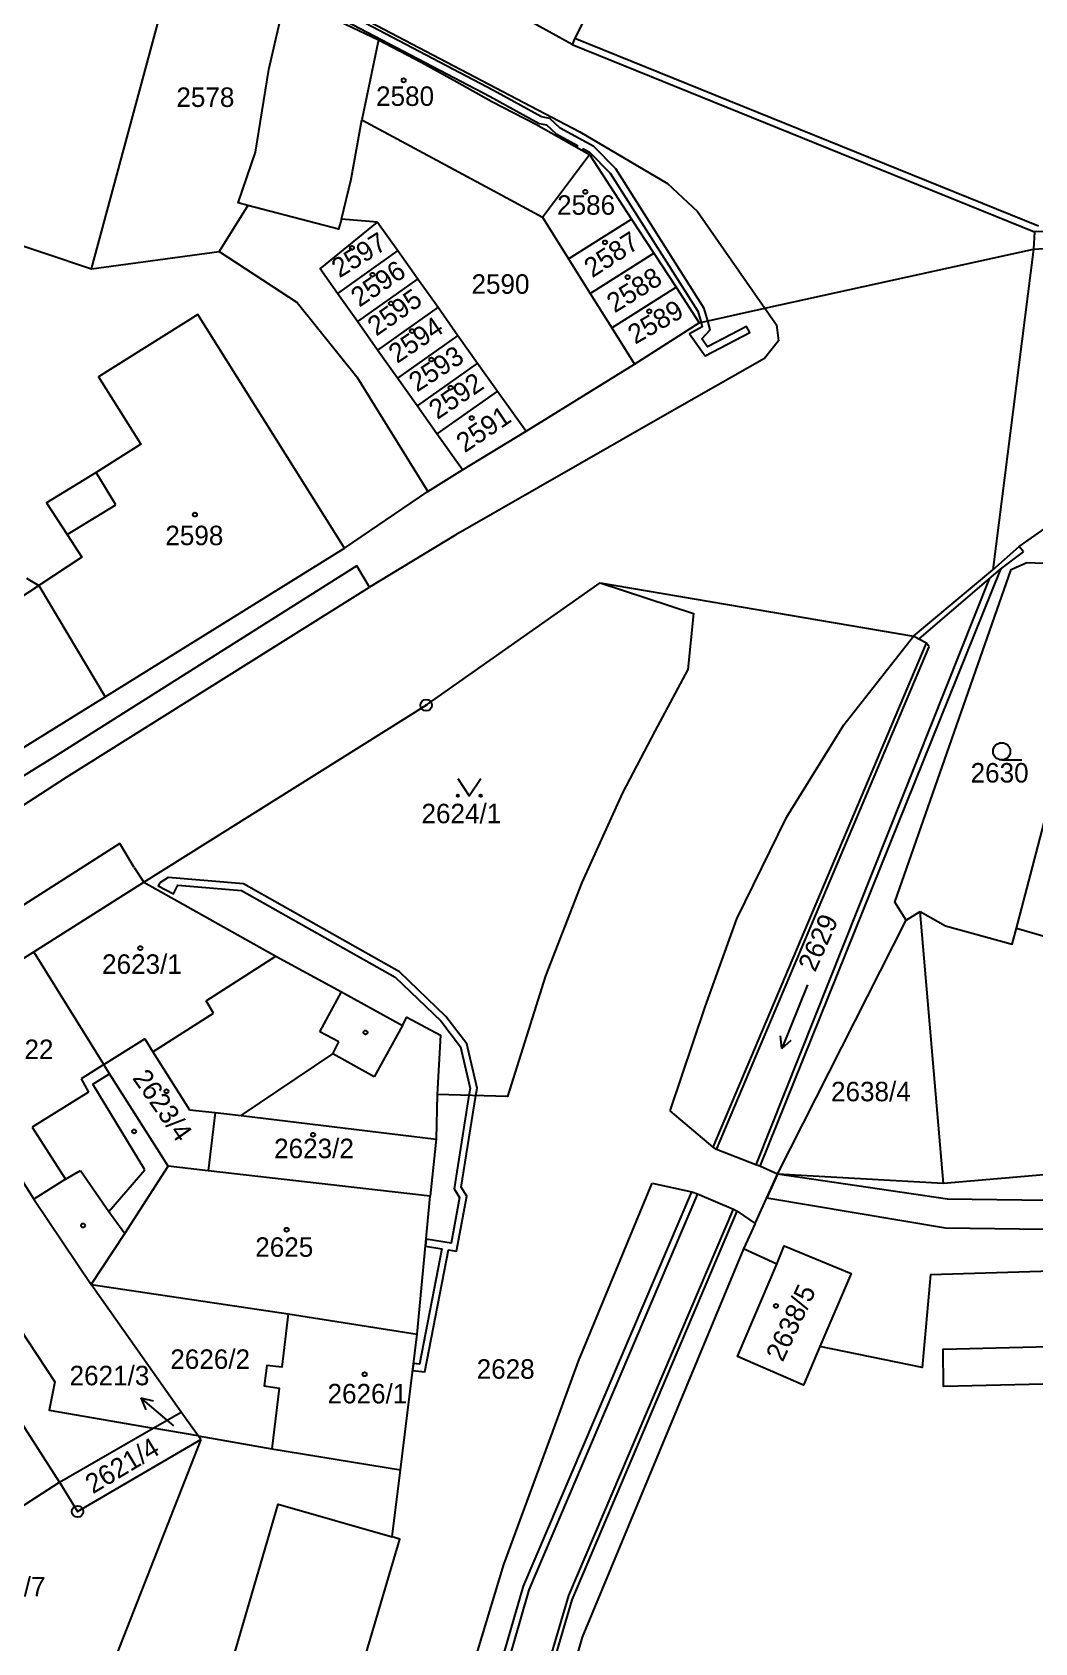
# Model space of a CAD drawing. Extents: x -784124 to -780570, y -980818 to -976926.
# Drawn here: x -782525.5 to -782438.1, y -979748.9 to -979608.5 of the extents above; entities that cross this region are included whole.
import ezdxf
from ezdxf.enums import TextEntityAlignment as Align

# ---------------------------------------------------------------- set-up
doc = ezdxf.new("R2010")
doc.units = 0
doc.header["$LTSCALE"] = 3.138375
doc.header["$MEASUREMENT"] = 0
doc.linetypes.add('0_02', pattern=[0])
doc.linetypes.add('0_051C', pattern=[0])
for name, color, linetype in [('1029', 1, 'CONTINUOUS'), ('105', 1, 'CONTINUOUS'), ('18', 1, 'CONTINUOUS'), ('21800', 1, 'CONTINUOUS'), ('21810', 1, 'CONTINUOUS'), ('21900', 1, 'CONTINUOUS'), ('21999', 1, 'CONTINUOUS'), ('23700', 1, 'CONTINUOUS'), ('304', 1, 'CONTINUOUS'), ('314', 1, 'CONTINUOUS'), ('402', 1, 'CONTINUOUS'), ('404', 1, 'CONTINUOUS'), ('802', 1, 'CONTINUOUS')]:
    doc.layers.add(name, color=color, linetype=linetype)

# ---------------------------------------------------------------- blocks, each defined once
blk = doc.blocks.new('4_02$0')
at = {"layer": '404', "color": 255, "linetype": 'Continuous'}
blk.add_circle((-0.01, 0), 0.175, dxfattribs=at)
blk = doc.blocks.new('1029$1')
at = {"layer": '1029', "color": 6, "linetype": 'Continuous'}
for p, q in [((0, 3), (-0.5, 2)), ((0, 0), (0, 3)), ((0, 3), (0.5, 2))]:
    blk.add_line(p, q, dxfattribs=at)
blk = doc.blocks.new('8_02$7')
at = {"layer": '802', "color": 255, "linetype": 'Continuous'}
for p, q in [((3.02, -0.01), (2.04, 0.49)), ((-2.98, -0.01), (3.02, -0.01)), ((3.02, -0.01), (2.04, -0.51))]:
    blk.add_line(p, q, dxfattribs=at)
blk = doc.blocks.new('3_04$3')
at = {"layer": '304', "color": 255, "linetype": 'Continuous'}
blk.add_line((0.01, 0), (1.76, 0), dxfattribs=at)
blk.add_circle((0.01, 0.75), 0.75, dxfattribs=at)
blk = doc.blocks.new('3_14$2')
at = {"layer": '314', "color": 255, "linetype": 'Continuous'}
blk.add_lwpolyline([(-1, 1.5), (0, 0), (1, 1.5)], dxfattribs=at)
for centre in [(-1, 0), (1, 0)]:
    blk.add_circle(centre, 0.1, dxfattribs=at)
blk = doc.blocks.new('1_05$19')
at = {"layer": '105', "color": 3, "linetype": 'Continuous'}
for radius in [0.5, 0.0303]:
    blk.add_circle((0, 0), radius, dxfattribs=at)

msp = doc.modelspace()

# ---------------------------------------------------------------- linework, layer by layer
at = {"layer": '1029', "color": 255, "linetype": 'Continuous'}
msp.add_line((-782513.17, -979729.96), (-782513.75, -979729.46), dxfattribs=at)
at = {"layer": '21800', "color": 255, "linetype": 'Continuous'}
for p, q in [((-782502.9, -979603.98), (-782477.78, -979617.14)), ((-782478.21, -979608.98), (-782437.8, -979625.36)), ((-782477.78, -979617.14), (-782470.13, -979621.65)), ((-782470.13, -979621.65), (-782467.53, -979624.11)), ((-782506.73, -979623.56), (-782509.22, -979627.58)), ((-782467.53, -979624.11), (-782461.64, -979632.53)), ((-782438.23, -979627.37), (-782426.57, -979626.63)), ((-782461.64, -979632.53), (-782460.63, -979633.98)), ((-782460.63, -979633.98), (-782460.45, -979635.37)), ((-782460.45, -979635.37), (-782461.67, -979636.92)), ((-782461.67, -979636.92), (-782470.57, -979641.96)), ((-782470.57, -979641.96), (-782488.58, -979652.29)), ((-782518.22, -979649.66), (-782519.94, -979646.84)), ((-782522.47, -979652.27), (-782518.22, -979649.66)), ((-782488.58, -979652.29), (-782496.1, -979656.84)), ((-782441.09, -979655.27), (-782439.09, -979653.77)), ((-782439.09, -979653.77), (-782439.48, -979653.29)), ((-782497.21, -979655), (-782523.63, -979671.67)), ((-782496.1, -979656.84), (-782497.21, -979655)), ((-782441.09, -979655.27), (-782462.09, -979707.34)), ((-782442.09, -979656.12), (-782441.09, -979655.27)), ((-782531.9, -979661.29), (-782524.94, -979656.69)), ((-782522.52, -979673.4), (-782496.1, -979656.84)), ((-782442.09, -979656.12), (-782462.44, -979707.2)), ((-782448.23, -979661.38), (-782442.09, -979656.12)), ((-782454.77, -979668.86), (-782448.69, -979661.12)), ((-782465.86, -979705.87), (-782447.31, -979662.06)), ((-782447.31, -979662.06), (-782447.55, -979661.74)), ((-782459.72, -979676.87), (-782454.77, -979668.86)), ((-782523.63, -979671.67), (-782538.29, -979680.67)), ((-782536.97, -979682.78), (-782522.52, -979673.4)), ((-782464.1, -979685.76), (-782459.72, -979676.87)), ((-782517.87, -979679.2), (-782564.94, -979709.23)), ((-782516.64, -979681.28), (-782517.87, -979679.2)), ((-782516.64, -979681.28), (-782515.79, -979682.58)), ((-782466.84, -979693.44), (-782464.1, -979685.76)), ((-782510.36, -979692.9), (-782504.28, -979689.02)), ((-782500.44, -979695.62), (-782498.56, -979692.12)), ((-782509.72, -979693.99), (-782510.36, -979692.9)), ((-782469.91, -979702.51), (-782466.84, -979693.44)), ((-782515, -979697.36), (-782509.72, -979693.99)), ((-782493.24, -979695.07), (-782495.71, -979699.53)), ((-782498.79, -979696.5), (-782500.44, -979695.62)), ((-782499.32, -979697.54), (-782498.79, -979696.5)), ((-782507.3, -979702.91), (-782499.32, -979697.54)), ((-782495.71, -979699.53), (-782499.32, -979697.54)), ((-782519.27, -979698.46), (-782521.26, -979699.71)), ((-782520.23, -979700.18), (-782518.78, -979699.27)), ((-782521.26, -979699.71), (-782520.6, -979700.87)), ((-782515.7, -979707.64), (-782520.23, -979700.18)), ((-782520.6, -979700.87), (-782525.51, -979703.94)), ((-782466.15, -979705.66), (-782469.91, -979702.51)), ((-782525.51, -979703.94), (-782522.61, -979708.47)), ((-782522.61, -979708.47), (-782521.31, -979707.71)), ((-782521.31, -979707.71), (-782518.84, -979711.29)), ((-782518.84, -979711.29), (-782515.7, -979707.64)), ((-782522.61, -979708.47), (-782525.37, -979710.2)), ((-782477.89, -979724.34), (-782471.46, -979708.8)), ((-782471.46, -979708.8), (-782468.01, -979709.56)), ((-782467.52, -979709.73), (-782482.22, -979744.26)), ((-782518.84, -979711.29), (-782517.45, -979713.21)), ((-782478.73, -979744.75), (-782464.39, -979711.08)), ((-782478.45, -979745.14), (-782464.07, -979711.24)), ((-782480.14, -979730.47), (-782477.89, -979724.34)), ((-782484.41, -979742.06), (-782480.14, -979730.47)), ((-782487.54, -979752.38), (-782484.41, -979742.06)), ((-782482.22, -979744.26), (-782502.37, -979814.04)), ((-782499.45, -979814.97), (-782478.73, -979744.75)), ((-782499.01, -979815.1), (-782478.45, -979745.14))]:
    msp.add_line(p, q, dxfattribs=at)
at = {"layer": '21810', "color": 255, "linetype": '0_02'}
msp.add_line((-782495.34, -979609.13), (-782496.78, -979616.1), dxfattribs=at)
at = {"layer": '21900', "color": 3, "linetype": 'Continuous'}
for p, q in [((-782520.36, -979629.1), (-782512.73, -979600.91)), ((-782478.43, -979609.54), (-782438.13, -979625.88)), ((-782481.03, -979624.59), (-782476.93, -979619.12)), ((-782476.93, -979619.12), (-782473.26, -979624.75)), ((-782495.4, -979625.02), (-782498.56, -979624.77)), ((-782481.03, -979624.59), (-782478.75, -979628.23)), ((-782478.75, -979628.23), (-782473.26, -979624.75)), ((-782473.26, -979624.75), (-782471.32, -979627.72)), ((-782399.28, -979624.88), (-782438.13, -979625.88)), ((-782529.9, -979625.88), (-782520.36, -979629.1)), ((-782495.4, -979625.02), (-782493.63, -979627.51)), ((-782438.13, -979625.88), (-782438.23, -979627.37)), ((-782493.63, -979627.51), (-782498.9, -979631.24)), ((-782493.63, -979627.51), (-782491.9, -979629.96)), ((-782438.23, -979627.37), (-782441.78, -979655.34)), ((-782478.75, -979628.23), (-782476.87, -979631.24)), ((-782476.87, -979631.24), (-782471.32, -979627.72)), ((-782471.32, -979627.72), (-782469.38, -979630.7)), ((-782491.9, -979629.96), (-782497.16, -979633.69)), ((-782491.9, -979629.96), (-782490.14, -979632.45)), ((-782497.16, -979633.69), (-782498.9, -979631.24)), ((-782476.87, -979631.24), (-782474.99, -979634.25)), ((-782474.99, -979634.25), (-782469.38, -979630.7)), ((-782469.38, -979630.7), (-782467.36, -979633.8)), ((-782490.14, -979632.45), (-782495.4, -979636.18)), ((-782490.14, -979632.45), (-782488.4, -979634.9)), ((-782495.4, -979636.18), (-782497.16, -979633.69)), ((-782474.99, -979634.25), (-782473.01, -979637.42)), ((-782473.01, -979637.42), (-782467.36, -979633.8)), ((-782488.4, -979634.9), (-782493.67, -979638.63)), ((-782488.4, -979634.9), (-782486.7, -979637.31)), ((-782493.67, -979638.63), (-782495.4, -979636.18)), ((-782486.7, -979637.31), (-782491.96, -979641.03)), ((-782486.7, -979637.31), (-782484.96, -979639.75)), ((-782482.46, -979643.26), (-782473.01, -979637.42)), ((-782491.96, -979641.03), (-782493.67, -979638.63)), ((-782484.96, -979639.75), (-782490.23, -979643.48)), ((-782484.96, -979639.75), (-782482.46, -979643.26)), ((-782490.23, -979643.48), (-782491.96, -979641.03)), ((-782488, -979646.62), (-782490.23, -979643.48)), ((-782488, -979646.62), (-782482.46, -979643.26)), ((-782491.02, -979648.5), (-782488, -979646.62)), ((-782498.28, -979653.45), (-782491.02, -979648.5)), ((-782519.15, -979666.41), (-782498.28, -979653.45)), ((-782448.69, -979661.12), (-782441.78, -979655.34)), ((-782526.02, -979656.05), (-782524.94, -979656.69)), ((-782524.94, -979656.69), (-782519.15, -979666.41)), ((-782475.99, -979656.47), (-782448.69, -979661.12)), ((-782539, -979678.68), (-782519.15, -979666.41)), ((-782525.38, -979688.63), (-782515.79, -979682.58)), ((-782449.33, -979685.88), (-782448.1, -979685.11)), ((-782446.08, -979708.83), (-782448.1, -979685.11)), ((-782460.54, -979708.03), (-782449.33, -979685.88)), ((-782535.13, -979694.78), (-782525.38, -979688.63)), ((-782519.27, -979698.46), (-782525.38, -979688.63)), ((-782490.21, -979701.08), (-782490.31, -979704.96)), ((-782511.81, -979702.41), (-782509.56, -979702.66)), ((-782509.56, -979702.66), (-782510.17, -979707.72)), ((-782490.31, -979704.96), (-782490.81, -979709.93)), ((-782510.17, -979707.72), (-782513.66, -979707.34)), ((-782490.81, -979709.93), (-782510.17, -979707.72)), ((-782462.49, -979712.33), (-782460.54, -979708.03)), ((-782446.08, -979708.83), (-782460.54, -979708.03)), ((-782491.97, -979721.97), (-782490.81, -979709.93)), ((-782462.49, -979712.33), (-782463.51, -979714.53)), ((-782460.59, -979715.86), (-782463.51, -979714.53)), ((-782520.39, -979717.64), (-782503.19, -979720.21)), ((-782512.52, -979728.77), (-782520.39, -979717.64)), ((-782503.19, -979720.21), (-782491.97, -979721.97)), ((-782493.41, -979733.81), (-782491.97, -979721.97)), ((-782523.13, -979734.88), (-782527.53, -979728.01)), ((-782514.96, -979730.17), (-782512.52, -979728.77)), ((-782511.05, -979730.85), (-782512.52, -979728.77)), ((-782523.13, -979734.88), (-782514.96, -979730.17)), ((-782510.83, -979731.17), (-782519.74, -979753.87)), ((-782511.05, -979730.85), (-782504.64, -979731.98)), ((-782510.83, -979731.17), (-782511.05, -979730.85)), ((-782504.64, -979731.98), (-782493.41, -979733.81)), ((-782494.13, -979739.65), (-782493.41, -979733.81)), ((-782532.61, -979741), (-782523.13, -979734.88))]:
    msp.add_line(p, q, dxfattribs=at)
for points in [[(-782478.43, -979609.54), (-782491, -979602.6), (-782494.2, -979600.89), (-782572.87, -979559.95), (-782574.11, -979562.73), (-782612.02, -979541.77), (-782619.36, -979537.65)], [(-782463.98, -979580.84), (-782478.21, -979608.98), (-782478.43, -979609.54)], [(-782498.56, -979624.77), (-782498.81, -979625.65), (-782506.73, -979623.56), (-782507.56, -979623.35), (-782506.04, -979618.91), (-782504.89, -979611.72), (-782503.41, -979605.26)], [(-782503.41, -979605.26), (-782495.34, -979609.13), (-782491.61, -979611.08), (-782488.49, -979612.78), (-782485.45, -979614.5), (-782481.61, -979616.47), (-782476.93, -979619.12)], [(-782498.56, -979624.77), (-782497.7, -979621.29), (-782496.78, -979616.1), (-782484.89, -979622.5), (-782481.03, -979624.59)], [(-782498.9, -979631.24), (-782500.42, -979629.09), (-782495.4, -979625.02)], [(-782520.36, -979629.1), (-782509.22, -979627.58), (-782502.42, -979632.02), (-782497.21, -979638.52), (-782491.02, -979648.5)], [(-782467.36, -979633.8), (-782461.64, -979632.53), (-782438.23, -979627.37)], [(-782498.28, -979653.45), (-782511.08, -979633.09), (-782519.73, -979638.5), (-782516.04, -979644.39), (-782519.94, -979646.84), (-782524.27, -979649.49), (-782522.47, -979652.27), (-782521.2, -979654.22), (-782524.94, -979656.69)], [(-782441.78, -979655.34), (-782439.48, -979653.29), (-782434.29, -979649.68)], [(-782449.33, -979685.88), (-782450.31, -979684.32), (-782440.17, -979655.32), (-782438.8, -979654.69), (-782435.94, -979654.81), (-782431.1, -979655.73)], [(-782439.7, -979686.58), (-782438.8, -979683.16), (-782436.35, -979673.69), (-782432.58, -979660.22), (-782431.1, -979655.73)], [(-782515.79, -979682.58), (-782491.17, -979667.13), (-782475.99, -979656.47)], [(-782475.99, -979656.47), (-782467.88, -979659.15), (-782468.35, -979664.04), (-782471.23, -979669.4), (-782474.06, -979674.77), (-782477.61, -979682.59), (-782480.77, -979690.73), (-782484.07, -979701.25), (-782490.21, -979701.08)], [(-782460.54, -979708.03), (-782462.09, -979707.34), (-782462.44, -979707.2), (-782465.86, -979705.87), (-782466.15, -979705.66), (-782447.55, -979661.74), (-782448.23, -979661.38), (-782448.69, -979661.12)], [(-782515.79, -979682.58), (-782504.28, -979689.02), (-782498.56, -979692.12), (-782493.24, -979695.07), (-782492.85, -979694.35), (-782489.91, -979695.92), (-782490.21, -979701.08)], [(-782448.1, -979685.11), (-782445.9, -979686.37), (-782440.09, -979687.96), (-782439.7, -979686.58)], [(-782439.7, -979686.58), (-782432.79, -979688.57), (-782430.79, -979689.12)], [(-782305.01, -979687.6), (-782312.24, -979711.28), (-782317.55, -979725.52), (-782315.44, -979726.31), (-782316.99, -979730.48), (-782319.1, -979729.69), (-782322.08, -979737.7), (-782322.43, -979737.57), (-782326.3, -979748.14), (-782364.8, -979734.03), (-782361.91, -979726.18), (-782389.14, -979716.53), (-782396.76, -979713.78), (-782396.36, -979712.71), (-782395.63, -979710.78), (-782397.74, -979710), (-782408.07, -979706.24), (-782411.13, -979705.13), (-782411.53, -979705.9), (-782434.3, -979707.83), (-782446.08, -979708.83)], [(-782535.13, -979694.78), (-782528.95, -979704.57), (-782525.37, -979710.2), (-782520.39, -979717.64)], [(-782519.27, -979698.46), (-782515.71, -979696.23), (-782515, -979697.36), (-782511.81, -979702.41)], [(-782513.66, -979707.34), (-782518.78, -979699.27), (-782519.27, -979698.46)], [(-782509.56, -979702.66), (-782507.3, -979702.91), (-782490.31, -979704.96)], [(-782520.39, -979717.64), (-782517.45, -979713.21), (-782513.66, -979707.34)], [(-782499.21, -979800.93), (-782482.69, -979743.94), (-782468.01, -979709.56), (-782467.52, -979709.73), (-782464.39, -979711.08), (-782464.07, -979711.24), (-782462.49, -979712.33)], [(-782463.51, -979714.53), (-782477.56, -979748.38), (-782496.95, -979815.63), (-782512.57, -979872.03)], [(-782460.59, -979715.86), (-782459.96, -979714.28), (-782454.13, -979716.68), (-782456.85, -979723.06)], [(-782456.85, -979723.06), (-782458.28, -979726.42), (-782464.02, -979723.92), (-782460.59, -979715.86)], [(-782434.55, -979723), (-782434.7, -979716.42), (-782447.2, -979716.8), (-782447.94, -979724.89), (-782456.85, -979723.06)], [(-782503.19, -979720.21), (-782503.74, -979724.86), (-782505.06, -979724.7), (-782505.29, -979726.48), (-782504, -979726.67), (-782504.64, -979731.98)], [(-782432.75, -979722.95), (-782421.16, -979722.66), (-782421.19, -979725.95), (-782446.06, -979726.53), (-782446.1, -979723.29), (-782434.55, -979723)], [(-782523.13, -979734.88), (-782521.56, -979737.43), (-782510.83, -979731.17)], [(-782505.97, -979782.15), (-782516.48, -979779.29), (-782504.06, -979736.78), (-782494.13, -979739.65)], [(-782505.97, -979782.15), (-782493.46, -979739.85), (-782494.13, -979739.65)]]:
    msp.add_lwpolyline(points, dxfattribs=at)
at = {"layer": '21999', "color": 3, "linetype": 'Continuous'}
msp.add_line((-782511.05, -979730.85), (-782514.96, -979730.17), dxfattribs=at)
msp.add_lwpolyline([(-782536.27, -979714.22), (-782532.82, -979712.09), (-782523.55, -979726.14), (-782524.03, -979728.61), (-782514.96, -979730.17)], dxfattribs=at)
at = {"layer": '23700', "color": 255, "linetype": '0_051C'}
for points in [[(-782498.82, -979607.14), (-782485.58, -979614.08), (-782481.31, -979616.43), (-782480.68, -979616.55), (-782479.84, -979617.32), (-782477.99, -979618.33), (-782478.06, -979618.48), (-782477.54, -979618.77), (-782477.46, -979618.62), (-782476.92, -979618.92), (-782475.13, -979620.75), (-782467.5, -979632.78), (-782467.21, -979633.77), (-782467.11, -979634.14), (-782468.21, -979634.76), (-782466.86, -979636.67), (-782462.96, -979634.65), (-782463.24, -979634.11), (-782466.66, -979635.89), (-782467.14, -979635.19), (-782466.4, -979634.41), (-782466.63, -979633.64), (-782466.94, -979632.54), (-782474.65, -979620.37), (-782476.56, -979618.44), (-782479.48, -979616.82), (-782480.4, -979615.99), (-782481.11, -979615.85), (-782485.3, -979613.56), (-782498.82, -979606.46)], [(-782417.69, -979710.58), (-782445.71, -979710.21), (-782460.54, -979708.03), (-782460.54, -979708.03), (-782461.47, -979710.09), (-782445.9, -979712.7), (-782417.99, -979713.09)]]:
    msp.add_lwpolyline(points, dxfattribs=at)
msp.add_lwpolyline([(-782514.4, -979682.63), (-782514.54, -979682.89), (-782513.21, -979683.57), (-782512.83, -979682.83), (-782507.27, -979683.28), (-782493.86, -979690.85), (-782489.9, -979694.67), (-782488.18, -979696.93), (-782487.35, -979700.56), (-782487.44, -979701.16), (-782488.74, -979709.29), (-782488.26, -979710.07), (-782489, -979714.05), (-782491.17, -979713.69), (-782491.23, -979714.29), (-782489.81, -979714.53), (-782491.76, -979724.6), (-782492.28, -979724.54), (-782492.36, -979725.14), (-782491.28, -979725.26), (-782489.22, -979714.63), (-782488.52, -979714.75), (-782487.62, -979709.95), (-782488.12, -979709.17), (-782486.84, -979701.17), (-782486.73, -979700.54), (-782487.62, -979696.67), (-782489.46, -979694.27), (-782493.5, -979690.37), (-782507.09, -979682.7), (-782513.66, -979682.16), (-782514.4, -979682.63)], close=True, dxfattribs=at)

# ---------------------------------------------------------------- block references
at = {"layer": '1029', "color": 0, "linetype": 'ByBlock', "rotation": 50}
msp.add_blockref('1029$1', (-782513.75, -979729.46), dxfattribs=at)
at = {"layer": '105', "color": 0, "linetype": 'ByBlock'}
for p in [(-782491.17, -979667.13), (-782521.56, -979737.43)]:
    msp.add_blockref('1_05$19', p, dxfattribs=at)
at = {"layer": '304', "color": 0, "linetype": 'ByBlock'}
msp.add_blockref('3_04$3', (-782441.01, -979671.91), dxfattribs=at)
at = {"layer": '314', "color": 0, "linetype": 'ByBlock'}
msp.add_blockref('3_14$2', (-782487.41, -979675.03), dxfattribs=at)
at = {"layer": '402', "color": 0, "linetype": 'ByBlock'}
for p in [(-782496.45, -979695.67), (-782516.62, -979704.3), (-782521.07, -979712.5)]:
    msp.add_blockref('4_02$0', p, dxfattribs=at)
at = {"layer": '404', "color": 0, "linetype": 'ByBlock'}
for p in [(-782493.12, -979612.66), (-782477.28, -979622.38), (-782497.63, -979627.27), (-782475.57, -979626.79), (-782495.84, -979629.61), (-782473.6, -979629.82), (-782494.23, -979632.11), (-782471.71, -979632.8), (-782492.4, -979634.52), (-782490.71, -979637.01), (-782489.03, -979639.46), (-782487.19, -979642.1), (-782511.32, -979650.52), (-782516.08, -979688.32), (-782513.8, -979700.8), (-782501.02, -979704.59), (-782503.33, -979712.87), (-782460.67, -979719.51), (-782496.53, -979725.47)]:
    msp.add_blockref('4_02$0', p, dxfattribs=at)
at = {"layer": '802', "color": 0, "linetype": 'ByBlock', "rotation": 248}
msp.add_blockref('8_02$7', (-782459.04, -979694.27), dxfattribs=at)

# ---------------------------------------------------------------- texts
at = {"layer": '18', "color": 255, "linetype": 'Continuous'}
for s, p in [('2578', (-782512.95, -979615.49)), ('2580', (-782495.54, -979615.4)), ('2586', (-782479.76, -979624.89)), ('2590', (-782487.22, -979631.78)), ('2598', (-782513.91, -979653.7)), ('2630', (-782443.71, -979674.39)), ('2624/1', (-782491.58, -979677.94)), ('2622', (-782528.72, -979698.5)), ('2638/4', (-782455.88, -979702.18)), ('2625', (-782506.07, -979715.74)), ('2628', (-782486.77, -979726.37)), ('2626/1', (-782499.77, -979728.52)), ('2627/7', (-782531.31, -979745.35))]:
    msp.add_text(s, height=1.7, dxfattribs=at).set_placement(p, align=Align.BOTTOM_LEFT)
for s, rotation, p in [('2597', 32, (-782498.46, -979630.37)), ('2587', 33, (-782476.41, -979630.35)), ('2596', 34, (-782496.71, -979632.91)), ('2588', 32, (-782474.47, -979633.42)), ('2595', 35, (-782495.22, -979635.43)), ('2589', 30, (-782472.7, -979636.16)), ('2594', 34, (-782493.42, -979637.82)), ('2593', 33, (-782491.69, -979640.31)), ('2592', 34, (-782489.91, -979642.71)), ('2591', 34, (-782487.52, -979645.6)), ('2629', 66, (-782456.8, -979690.69)), ('2638/5', 65, (-782459.63, -979724.69))]:
    msp.add_text(s, height=1.7, rotation=rotation, dxfattribs=at).set_placement(p, align=Align.BOTTOM_LEFT)
for s, p in [('2623/1', (-782515.95, -979691.07)), ('2623/2', (-782500.95, -979707.14)), ('2626/2', (-782510, -979725.51)), ('2621/3', (-782518.78, -979726.94))]:
    msp.add_text(s, height=1.7, dxfattribs=at).set_placement(p, align=Align.BOTTOM_CENTER)
msp.add_text('2623/4', height=1.7, rotation=305, dxfattribs=at).set_placement((-782515.26, -979702.79), align=Align.BOTTOM_CENTER)
msp.add_text('2621/4', height=1.7, rotation=31, dxfattribs=at).set_placement((-782517.68, -979733.42), align=Align.MIDDLE_CENTER)

doc.saveas('drawing.dxf')
